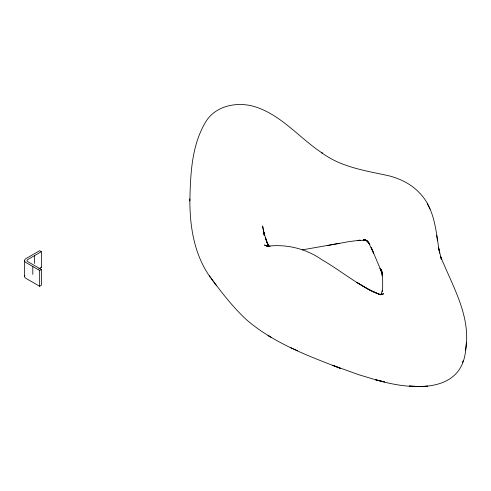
<?xml version="1.0" encoding="UTF-8"?>
<svg xmlns="http://www.w3.org/2000/svg" width="491" height="491" viewBox="0 0 491 491"><rect width="100%" height="100%" fill="white"/><g stroke="black" fill="none" stroke-linecap="round" stroke-linejoin="round"><path stroke-width="0.74" d="M189.876 198.849C189.686 225.516 193.89 253.46 209.332 275.844C220.784 291.451 232.63 307.016 246.93 320.144C273.898 343.16 307.71 355.76 340.373 368.324L332.689 365.335L358.774 374.731L375.94 379.874L384.49 381.924L375.713 379.776C407.487 389.228 461.448 395.74 465.64 350.187C471.348 316.272 452.53 286.345 440.525 256.29L441.36 259.297L438.445 247.292L439.703 253.16M465.64 350.187L466.346 342.601M462.479 362.383L463.117 360.817M380.635 294.858L381.39 293.876L380.955 294.575L382.379 290.377L382.225 291.292L382.673 287.511L382.673 281.239L381.912 272.444L382.397 275.991L381.624 270.179M38.764 269.007L41.373 267.497L41.373 251.687L27.68 259.592A2.418 1.399 0 0 0 27.68 261.568L41.373 269.479L41.373 285.289L39.661 286.278L25.968 278.372A4.842 2.793 0 0 1 24.82 275.469M41.373 251.687L39.661 250.698L25.968 258.604A4.842 2.793 0 0 0 25.968 262.556L39.661 270.467L41.373 269.479M380.887 294.772L383.581 293.679L381.194 294.539L382.968 294.422L379.819 294.391L381.489 294.637C372.35 292.667 364.641 287.002 356.718 282.331L368.931 289.58L378.935 294.189C358.412 285.75 341.343 270.989 322.237 259.96C306.39 248.808 287.149 243.947 267.957 246.187L270.099 246.273L266.097 245.844L268.289 246.31L264.41 245.015L266.656 245.838M339.232 243.352L302.272 249.882M327.54 245.537L348.978 241.615L360.093 240.209L357.779 240.375L365.507 240.289L363.199 239.982L366.887 240.651M417.755 386.485L419.296 386.552L409.328 386.036L417.755 386.485L427.557 386.19L425.795 386.239M366.894 240.602L363.408 239.455L367.115 240.921L365.286 239.896L368.25 241.977L366.66 240.7L369.164 243.383L367.827 241.854L369.827 244.77L368.747 242.977L373.626 253.221L371.19 247.421L372.068 249.545M290.69 347.622L297.687 350.801M40.839 267.19L41.373 267.497M269.884 336.605L268.018 335.47L271.591 337.661M216.611 285.817L209.332 275.844M439.046 250.097C435.842 229.794 434.314 207.012 418.492 191.877C410.28 183.505 399.336 178.374 388.056 175.594C365.083 170.629 340.895 167.118 321.544 152.603L322.225 153.063C299.719 138.278 281.859 115.465 255.615 106.946C238.694 101.471 217.427 104.89 206.779 120.215C191.551 143.973 190.496 173.605 189.864 200.997M268.976 246.451L266.337 241.284L268.804 246.402M430.067 209.178L427.44 203.857M379.831 268.203L382.194 273.297L372.681 250.993M380.629 269.903L382.164 273.395M268.884 246.433L265.263 237.343L266.619 241.437L263.311 230.561L264.545 235.527L262.599 226.001L264.164 235.146L263.587 231.629L263.71 232.973M382.274 273.561L381.262 271.106L382.311 273.745M382.145 273.137L381.673 271.842L382.342 273.825M381.949 272.493L382.293 273.788M382.661 274.929L381.335 269.332L382.078 273.72M436.659 235.214L437.506 240.897M39.661 270.467L39.661 286.278M34.53 255.639L34.53 263.544M32.817 266.509L32.817 274.42M24.55 260.58L24.55 276.396"/></g></svg>
